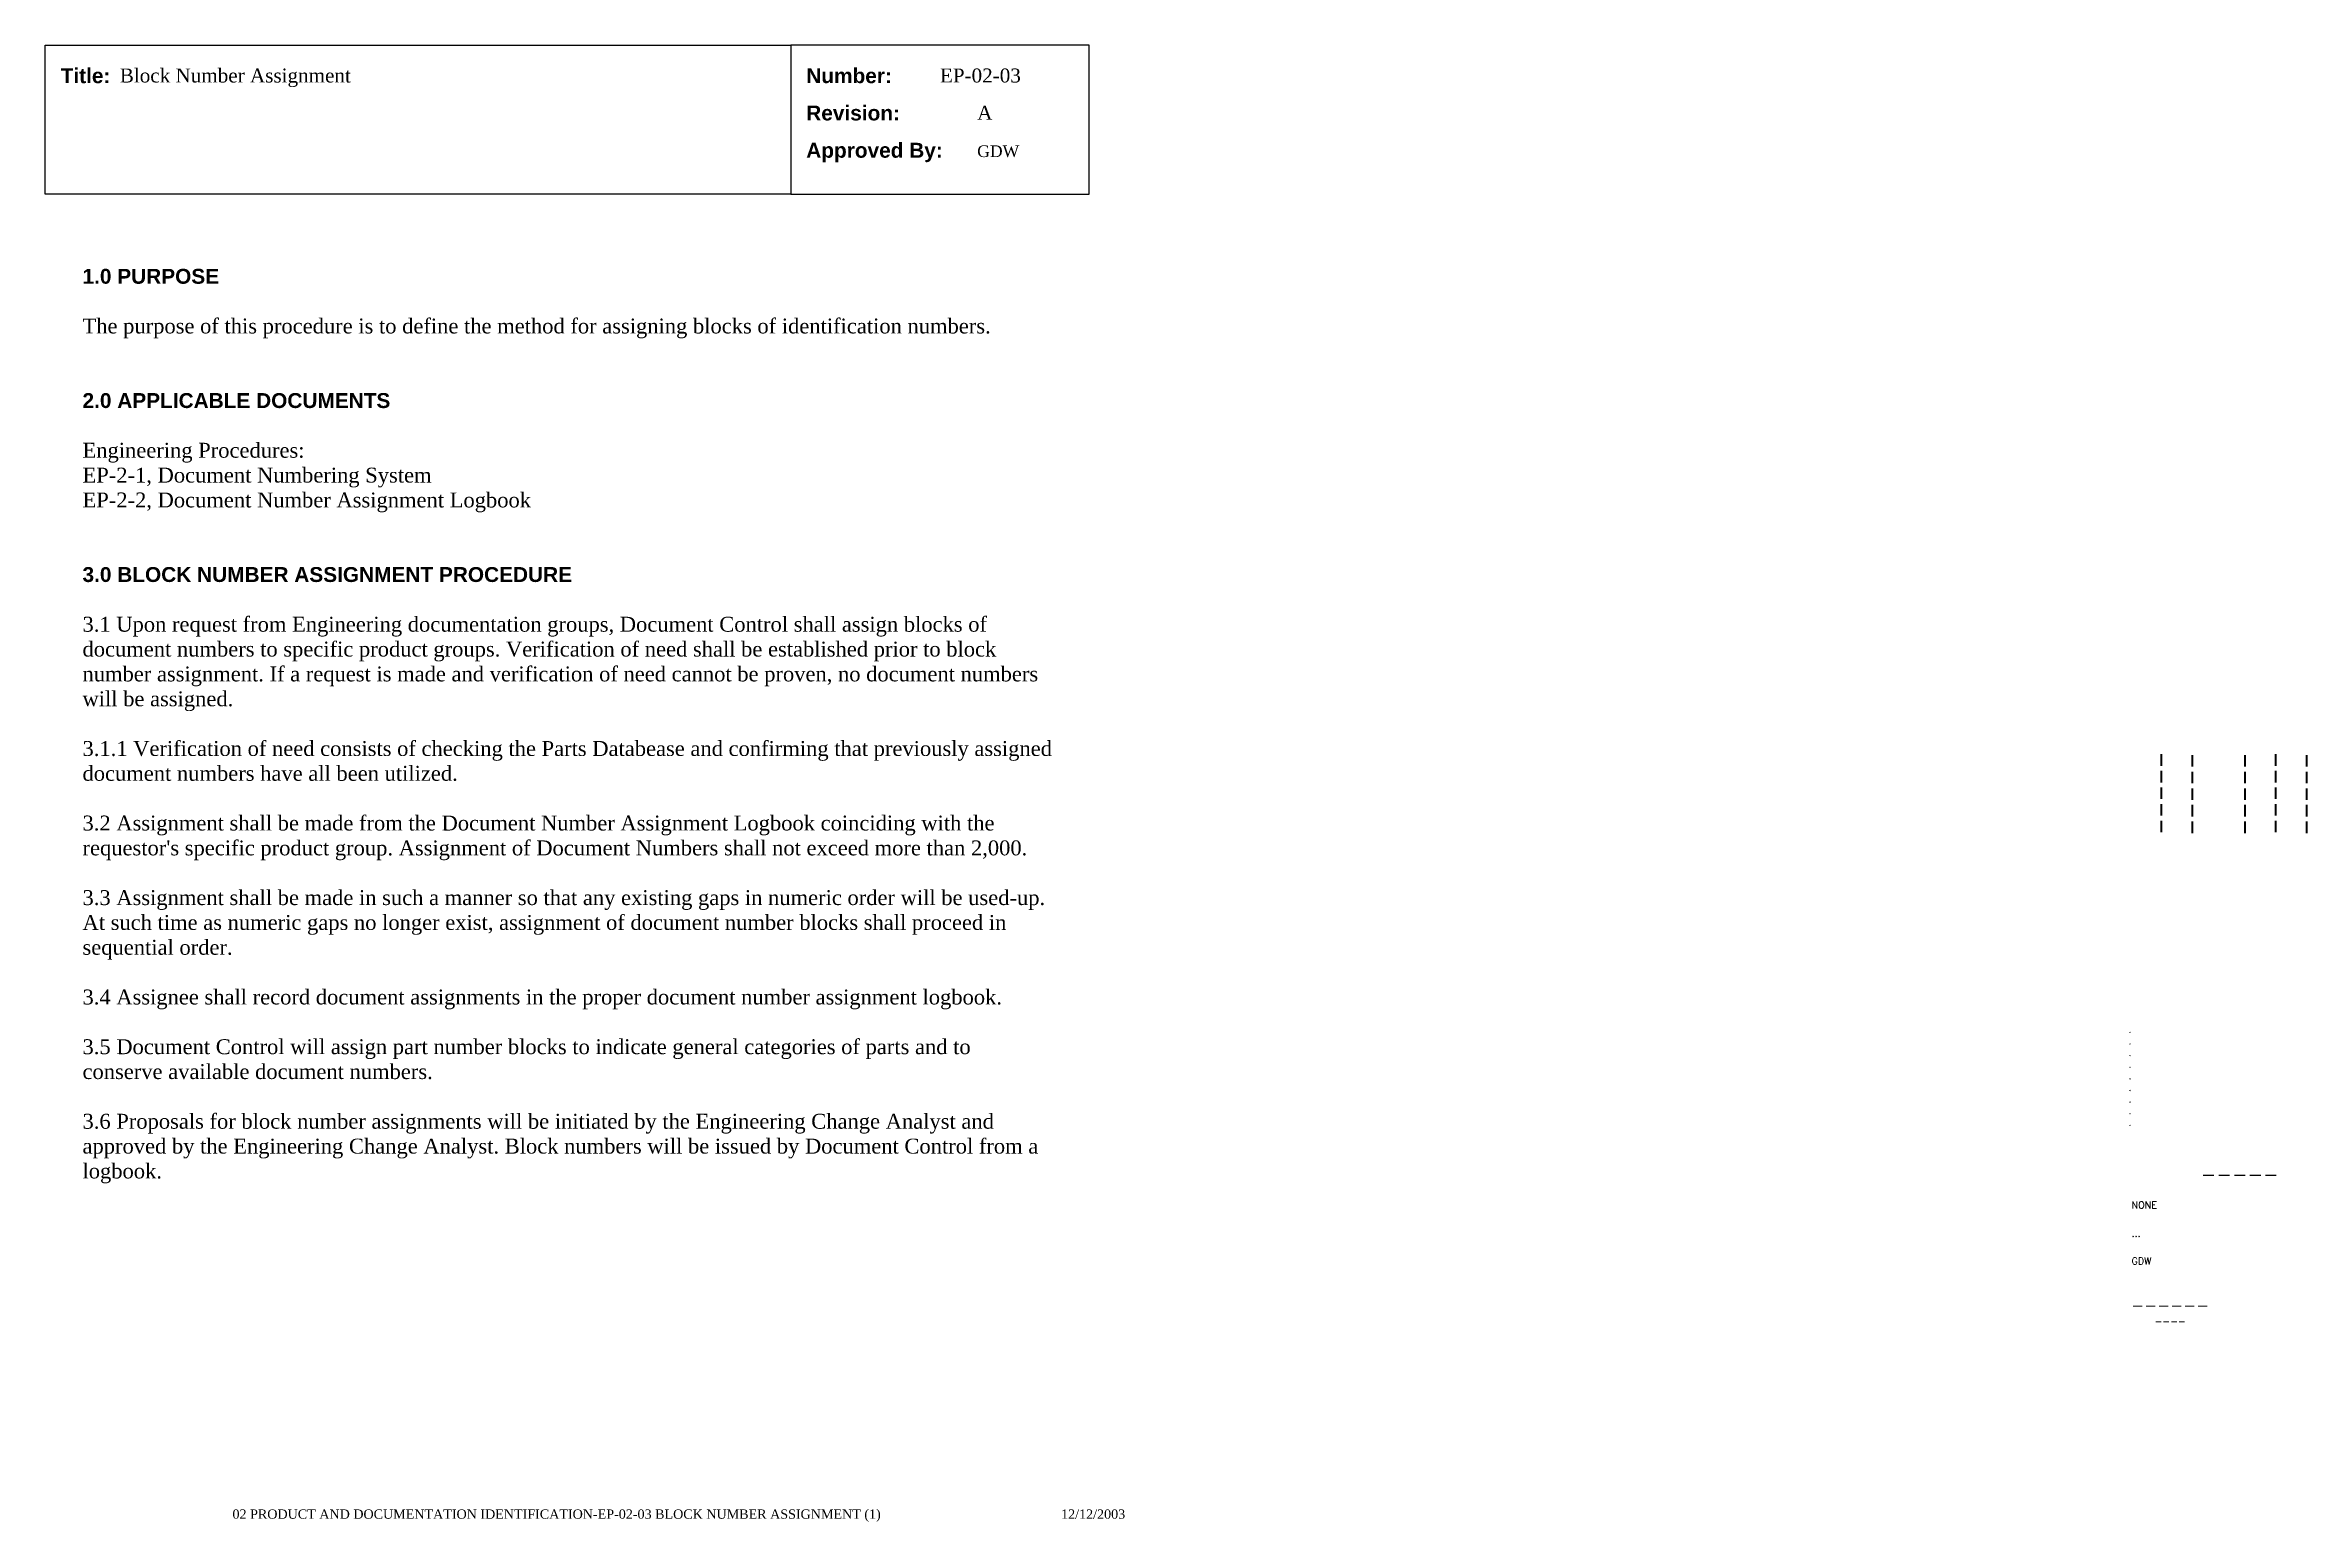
# Paper-space layout 'EP-02-03 Block Number Assignment (1)' of a CAD drawing. Header units: inches. Extents: x 1 to 31.3, y 0.2 to 20.
import ezdxf
from ezdxf.enums import TextEntityAlignment as Align

# ---------------------------------------------------------------- set-up
doc = ezdxf.new("R2010")
doc.units = ezdxf.units.IN
doc.header["$MEASUREMENT"] = 0
doc.layers.add('TitleBlock_Attributes', color=40, linetype='Continuous', plot=False)
doc.layers.add('TitleBlock_Atts_Print', color=1, linetype='Continuous')
doc.styles.get("Standard").update_dxf_attribs({"font": 'simplex.shx'})
doc.styles.add('style1', font='TIMES.TTF')
doc.styles.add('styleAtt', font='TIMES.TTF')
doc.styles.add('TBBIGTEXT', font='complex.shx')

# ---------------------------------------------------------------- blocks, each defined once
blk = doc.blocks.new('Test1')
at = {"layer": 'TitleBlock_Attributes', "style": 'TBBIGTEXT', "width": 0.8}
for tag, p, height in [('SideLine1', (29.492, 9.408), 0.25), ('SideLine2', (29.906, 9.396), 0.25), ('SideLine3', (30.612, 9.396), 0.25), ('SideLine4', (31.026, 9.408), 0.25), ('SideLine5', (31.44, 9.396), 0.25), ('File-Layout', (28.803, 3.641), 0.125)]:
    blk.add_attdef(tag, p, '', height=height, rotation=90, dxfattribs=at)
at = {"layer": 'TitleBlock_Attributes'}
for tag, p, height in [('REV1', (28.947, 6.754), 0.0625), ('REV2', (28.947, 6.598), 0.0625), ('REV3', (28.947, 6.442), 0.0625), ('REV4', (28.947, 6.286), 0.0625), ('REV5', (28.947, 6.13), 0.0625), ('REV6', (28.947, 5.974), 0.0625), ('REV7', (28.947, 5.818), 0.0625), ('REV8', (28.947, 5.662), 0.0625), ('REV9', (28.947, 5.506), 0.0625), ('SCALE', (28.983, 4.394), 0.0938), ('INCHARGE', (28.983, 4.016), 0.0938), ('DRW', (28.983, 3.641), 0.0938)]:
    blk.add_attdef(tag, p, '', height=height, dxfattribs=at)
at = {"layer": 'TitleBlock_Attributes', "style": 'TBBIGTEXT'}
for tag, height, p in [('PROJNUM', 0.188, (30.434, 4.761)), ('DWG_NUM', 0.156, (31.168, 4.127)), ('CUSTOMER', 0.156, (29.501, 3.017)), ('LOCATION', 0.0938, (29.501, 2.835)), ('DESC_1', 0.188, (29.501, 2.412)), ('DESC_2', 0.188, (29.501, 2.1)), ('DESC_3', 0.188, (29.501, 1.787))]:
    blk.add_attdef(tag, text='', height=height, dxfattribs=at).set_placement(p, align=Align.CENTER)
at = {"layer": 'TitleBlock_Attributes'}
blk.add_attdef('DRW_DATE', text='', height=0.0938, dxfattribs=at).set_placement((31.149, 3.648), align=Align.CENTER)

psp = doc.layouts.new('EP-02-03 Block Number Assignment (1)')

# ---------------------------------------------------------------- linework, layer by layer
for points in [[(1, 20), (11, 20), (11, 18), (1, 18)], [(11, 18), (15, 18), (15, 20), (11, 20)]]:
    psp.add_lwpolyline(points, close=True)

# ---------------------------------------------------------------- block references
ref = psp.add_blockref('Test1', (0, 0))
ref.add_attrib('CUSTOMER', '------', dxfattribs={"layer": 'TitleBlock_Attributes', "height": 0.1562, "style": 'TBBIGTEXT'}).set_placement((29.501, 3.017), align=Align.CENTER)
ref.add_attrib('LOCATION', '----', dxfattribs={"layer": 'TitleBlock_Attributes', "height": 0.0938, "style": 'TBBIGTEXT'}).set_placement((29.501, 2.835), align=Align.CENTER)
ref.add_attrib('DESC_1', 'Block Number Assignment', (2, 19.5), dxfattribs={"layer": 'TitleBlock_Atts_Print', "height": 0.1875, "style": 'styleAtt'})
ref.add_attrib('DESC_2', 'EP-02-03', (13, 19.5), dxfattribs={"layer": 'TitleBlock_Atts_Print', "height": 0.1875, "style": 'styleAtt'})
ref.add_attrib('DESC_3', 'A', (13.5, 19), dxfattribs={"layer": 'TitleBlock_Atts_Print', "height": 0.188, "style": 'styleAtt'})
ref.add_attrib('PROJNUM', '-----', dxfattribs={"layer": 'TitleBlock_Attributes', "height": 0.1875, "style": 'TBBIGTEXT'}).set_placement((30.434, 4.761), align=Align.CENTER)
ref.add_attrib('DWG_NUM', 'GDW', (13.5, 18.5), dxfattribs={"layer": 'TitleBlock_Atts_Print', "height": 0.1562, "style": 'styleAtt'})
ref.add_attrib('DRW_DATE', '12/12/2003', dxfattribs={"layer": 'TitleBlock_Atts_Print', "height": 0.125, "style": 'styleAtt'}).set_placement((15.055, 0.232), align=Align.CENTER)
ref.add_attrib('DRW', 'GDW', (28.983, 3.641), dxfattribs={"layer": 'TitleBlock_Attributes', "height": 0.0938})
ref.add_attrib('INCHARGE', '...', (28.983, 4.016), dxfattribs={"layer": 'TitleBlock_Attributes', "height": 0.0938})
ref.add_attrib('SCALE', 'NONE', (28.983, 4.394), dxfattribs={"layer": 'TitleBlock_Attributes', "height": 0.0938})
ref.add_attrib('REV1', '.', (28.947, 6.754), dxfattribs={"layer": 'TitleBlock_Attributes', "height": 0.0625})
ref.add_attrib('REV2', '.', (28.947, 6.598), dxfattribs={"layer": 'TitleBlock_Attributes', "height": 0.0625})
ref.add_attrib('REV3', '.', (28.947, 6.442), dxfattribs={"layer": 'TitleBlock_Attributes', "height": 0.0625})
ref.add_attrib('REV4', '.', (28.947, 6.286), dxfattribs={"layer": 'TitleBlock_Attributes', "height": 0.0625})
ref.add_attrib('REV5', '.', (28.947, 6.13), dxfattribs={"layer": 'TitleBlock_Attributes', "height": 0.0625})
ref.add_attrib('REV6', '.', (28.947, 5.974), dxfattribs={"layer": 'TitleBlock_Attributes', "height": 0.0625})
ref.add_attrib('REV7', '.', (28.947, 5.818), dxfattribs={"layer": 'TitleBlock_Attributes', "height": 0.0625})
ref.add_attrib('REV8', '.', (28.947, 5.662), dxfattribs={"layer": 'TitleBlock_Attributes', "height": 0.0625})
ref.add_attrib('REV9', '.', (28.947, 5.506), dxfattribs={"layer": 'TitleBlock_Attributes', "height": 0.0625})
ref.add_attrib('SideLine1', '-----', (29.492, 9.408), dxfattribs={"layer": 'TitleBlock_Attributes', "height": 0.25, "rotation": 90, "style": 'TBBIGTEXT', "width": 0.8})
ref.add_attrib('SideLine2', '-----', (29.906, 9.396), dxfattribs={"layer": 'TitleBlock_Attributes', "height": 0.25, "rotation": 90, "style": 'TBBIGTEXT', "width": 0.8})
ref.add_attrib('SideLine3', '-----', (30.612, 9.396), dxfattribs={"layer": 'TitleBlock_Attributes', "height": 0.25, "rotation": 90, "style": 'TBBIGTEXT', "width": 0.8})
ref.add_attrib('SideLine4', '-----', (31.026, 9.408), dxfattribs={"layer": 'TitleBlock_Attributes', "height": 0.25, "rotation": 90, "style": 'TBBIGTEXT', "width": 0.8})
ref.add_attrib('SideLine5', '-----', (31.44, 9.396), dxfattribs={"layer": 'TitleBlock_Attributes', "height": 0.25, "rotation": 90, "style": 'TBBIGTEXT', "width": 0.8})
ref.add_attrib('File-Layout', '02 PRODUCT AND DOCUMENTATION IDENTIFICATION-EP-02-03 BLOCK NUMBER ASSIGNMENT (1)', dxfattribs={"layer": 'TitleBlock_Atts_Print', "height": 0.125, "style": 'styleAtt'}).set_placement((7.859, 0.232), align=Align.CENTER)

# ---------------------------------------------------------------- texts
at = {"color": 5, "char_height": 0.2, "width": 2, "attachment_point": 1, "line_spacing_factor": 1.5, "style": 'style1'}
for s, insert in [('{\\fArial|b1|i0|c0|p34;Title:}', (1.207, 19.691)), ('{\\fArial|b1|i0|c0|p34;Number:\\PRevision:\\PApproved By:}', (11.207, 19.691))]:
    psp.add_mtext(s, dxfattribs=dict(at, insert=insert))
at = {"color": 5, "insert": (1.5, 17), "char_height": 0.2, "width": 13, "attachment_point": 1, "style": 'style1'}
psp.add_mtext("{\\fArial|b1|i0|c0|p34;1.0 PURPOSE\\P\\P}The purpose of this procedure is to define the method for assigning blocks of identification numbers.\\P\\P\\P{\\fArial|b1|i0|c0|p34;2.0 APPLICABLE DOCUMENTS\\P\\P}Engineering Procedures:\\PEP-2-1, Document Numbering System\\PEP-2-2, Document Number Assignment Logbook\\P\\P\\P{\\fArial|b1|i0|c0|p34;3.0 BLOCK NUMBER ASSIGNMENT PROCEDURE\\P\\P}3.1 Upon request from Engineering documentation groups, Document Control shall assign blocks of document numbers to specific product groups. Verification of need shall be established prior to block number assignment. If a request is made and verification of need cannot be proven, no document numbers will be assigned.\\P\\P3.1.1 Verification of need consists of checking the Parts Databease and confirming that previously assigned document numbers have all been utilized.\\P\\P3.2 Assignment shall be made from the Document Number Assignment Logbook coinciding with the requestor's specific product group. Assignment of Document Numbers shall not exceed more than 2,000.\\P\\P3.3 Assignment shall be made in such a manner so that any existing gaps in numeric order will be used-up. At such time as numeric gaps no longer exist, assignment of document number blocks shall proceed in sequential order.\\P\\P3.4 Assignee shall record document assignments in the proper document number assignment logbook.\\P\\P3.5 Document Control will assign part number blocks to indicate general categories of parts and to conserve available document numbers.\\P\\P3.6 Proposals for block number assignments will be initiated by the Engineering Change Analyst and approved by the Engineering Change Analyst. Block numbers will be issued by Document Control from a logbook.", dxfattribs=at)

doc.saveas('drawing.dxf')
